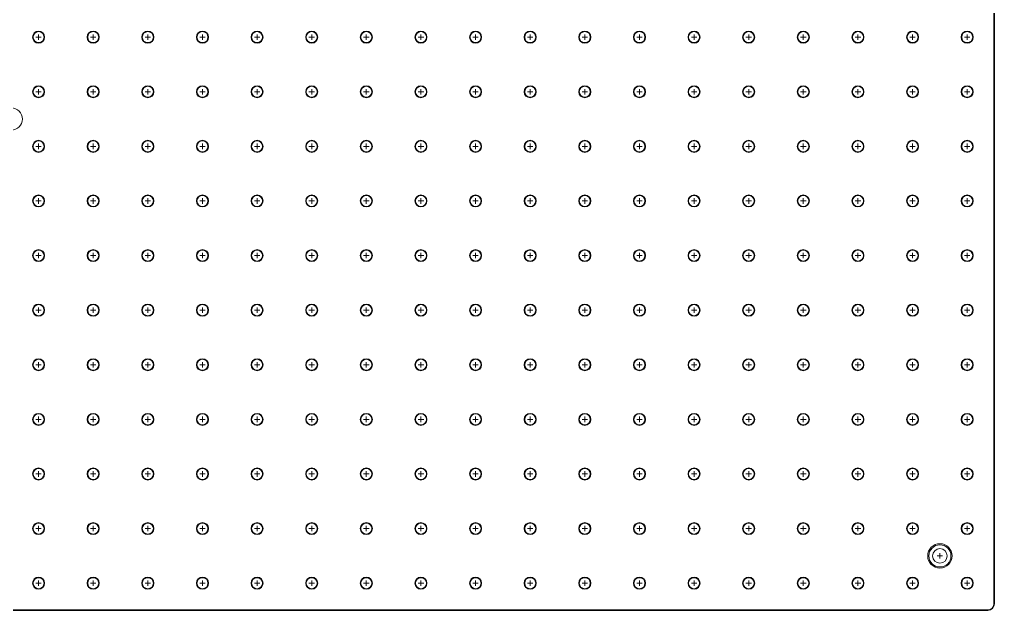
# Model space of a CAD drawing. Header units: inches. Extents: x 0.1 to 10.9, y 0 to 8.5.
# Drawn here: x 4.576 to 6.807, y 3.623 to 4.976 of the extents above; entities that cross this region are included whole.
import ezdxf

# ---------------------------------------------------------------- set-up
doc = ezdxf.new("R2010")
doc.units = ezdxf.units.IN
doc.header["$MEASUREMENT"] = 0

# ---------------------------------------------------------------- blocks, each defined once
blk = doc.blocks.new('SW_CENTERMARKSYMBOL_2')
at = {"color": 0, "linetype": 'Continuous', "lineweight": 18}
for q in [(-0.00625, 0), (0, 0.00625), (0, -0.00625), (0.00625, 0)]:
    blk.add_line((0, 0), q, dxfattribs=at)
blk = doc.blocks.new('SW_CENTERMARKSYMBOL_5')
at = {"color": 0, "linetype": 'Continuous', "lineweight": 18}
for p, q in [((2.25, -0.75), (2.24375, -0.75)), ((2.25, -0.75), (2.25, -0.74375)), ((2.25, -0.75), (2.25, -0.75625)), ((2.25, -0.75), (2.25625, -0.75)), ((2.375, -0.75), (2.36875, -0.75)), ((2.375, -0.75), (2.375, -0.74375)), ((2.375, -0.75), (2.375, -0.75625)), ((2.375, -0.75), (2.38125, -0.75)), ((2.5, -0.75), (2.49375, -0.75)), ((2.5, -0.75), (2.5, -0.74375)), ((2.5, -0.75), (2.5, -0.75625)), ((2.5, -0.75), (2.50625, -0.75)), ((2.625, -0.75), (2.61875, -0.75)), ((2.625, -0.75), (2.625, -0.74375)), ((2.625, -0.75), (2.625, -0.75625)), ((2.625, -0.75), (2.63125, -0.75)), ((2.75, -0.75), (2.74375, -0.75)), ((2.75, -0.75), (2.75, -0.74375)), ((2.75, -0.75), (2.75, -0.75625)), ((2.75, -0.75), (2.75625, -0.75)), ((2.875, -0.75), (2.86875, -0.75)), ((2.875, -0.75), (2.875, -0.74375)), ((2.875, -0.75), (2.875, -0.75625)), ((2.875, -0.75), (2.88125, -0.75)), ((3, -0.75), (2.99375, -0.75)), ((3, -0.75), (3, -0.74375)), ((3, -0.75), (3, -0.75625)), ((3, -0.75), (3.00625, -0.75)), ((3.125, -0.75), (3.11875, -0.75)), ((3.125, -0.75), (3.125, -0.74375)), ((3.125, -0.75), (3.125, -0.75625)), ((3.125, -0.75), (3.13125, -0.75)), ((3.25, -0.75), (3.24375, -0.75)), ((3.25, -0.75), (3.25, -0.74375)), ((3.25, -0.75), (3.25, -0.75625)), ((3.25, -0.75), (3.25625, -0.75)), ((3.375, -0.75), (3.36875, -0.75)), ((3.375, -0.75), (3.375, -0.74375)), ((3.375, -0.75), (3.375, -0.75625)), ((3.375, -0.75), (3.38125, -0.75)), ((3.5, -0.75), (3.49375, -0.75)), ((3.5, -0.75), (3.5, -0.74375)), ((3.5, -0.75), (3.5, -0.75625)), ((3.5, -0.75), (3.50625, -0.75)), ((3.625, -0.75), (3.61875, -0.75)), ((3.625, -0.75), (3.625, -0.74375)), ((3.625, -0.75), (3.625, -0.75625)), ((3.625, -0.75), (3.63125, -0.75)), ((3.75, -0.75), (3.74375, -0.75)), ((3.75, -0.75), (3.75, -0.74375)), ((3.75, -0.75), (3.75, -0.75625)), ((3.75, -0.75), (3.75625, -0.75)), ((3.875, -0.75), (3.86875, -0.75)), ((3.875, -0.75), (3.875, -0.74375)), ((3.875, -0.75), (3.875, -0.75625)), ((3.875, -0.75), (3.88125, -0.75)), ((4, -0.75), (3.99375, -0.75)), ((4, -0.75), (4, -0.74375)), ((4, -0.75), (4, -0.75625)), ((4, -0.75), (4.00625, -0.75)), ((4.125, -0.75), (4.11875, -0.75)), ((4.125, -0.75), (4.125, -0.74375)), ((4.125, -0.75), (4.125, -0.75625)), ((4.125, -0.75), (4.13125, -0.75)), ((4.25, -0.75), (4.24375, -0.75)), ((4.25, -0.75), (4.25, -0.74375)), ((4.25, -0.75), (4.25, -0.75625)), ((4.25, -0.75), (4.25625, -0.75)), ((4.375, -0.75), (4.36875, -0.75)), ((4.375, -0.75), (4.375, -0.74375)), ((4.375, -0.75), (4.375, -0.75625)), ((4.375, -0.75), (4.38125, -0.75)), ((2.25, -0.875), (2.25, -0.86875)), ((2.375, -0.875), (2.375, -0.86875)), ((2.5, -0.875), (2.5, -0.86875)), ((2.625, -0.875), (2.625, -0.86875)), ((2.75, -0.875), (2.75, -0.86875)), ((2.875, -0.875), (2.875, -0.86875)), ((3, -0.875), (3, -0.86875)), ((3.125, -0.875), (3.125, -0.86875)), ((3.25, -0.875), (3.25, -0.86875)), ((3.375, -0.875), (3.375, -0.86875)), ((3.5, -0.875), (3.5, -0.86875)), ((3.625, -0.875), (3.625, -0.86875)), ((3.75, -0.875), (3.75, -0.86875)), ((3.875, -0.875), (3.875, -0.86875)), ((4, -0.875), (4, -0.86875)), ((4.125, -0.875), (4.125, -0.86875)), ((4.25, -0.875), (4.25, -0.86875)), ((4.375, -0.875), (4.375, -0.86875)), ((2.25, -0.875), (2.24375, -0.875)), ((2.25, -0.875), (2.25, -0.88125)), ((2.25, -0.875), (2.25625, -0.875)), ((2.375, -0.875), (2.36875, -0.875)), ((2.375, -0.875), (2.375, -0.88125)), ((2.375, -0.875), (2.38125, -0.875)), ((2.5, -0.875), (2.49375, -0.875)), ((2.5, -0.875), (2.5, -0.88125)), ((2.5, -0.875), (2.50625, -0.875)), ((2.625, -0.875), (2.61875, -0.875)), ((2.625, -0.875), (2.625, -0.88125)), ((2.625, -0.875), (2.63125, -0.875)), ((2.75, -0.875), (2.74375, -0.875)), ((2.75, -0.875), (2.75, -0.88125)), ((2.75, -0.875), (2.75625, -0.875)), ((2.875, -0.875), (2.86875, -0.875)), ((2.875, -0.875), (2.875, -0.88125)), ((2.875, -0.875), (2.88125, -0.875)), ((3, -0.875), (2.99375, -0.875)), ((3, -0.875), (3, -0.88125)), ((3, -0.875), (3.00625, -0.875)), ((3.125, -0.875), (3.11875, -0.875)), ((3.125, -0.875), (3.125, -0.88125)), ((3.125, -0.875), (3.13125, -0.875)), ((3.25, -0.875), (3.24375, -0.875)), ((3.25, -0.875), (3.25, -0.88125)), ((3.25, -0.875), (3.25625, -0.875)), ((3.375, -0.875), (3.36875, -0.875)), ((3.375, -0.875), (3.375, -0.88125)), ((3.375, -0.875), (3.38125, -0.875)), ((3.5, -0.875), (3.49375, -0.875)), ((3.5, -0.875), (3.5, -0.88125)), ((3.5, -0.875), (3.50625, -0.875)), ((3.625, -0.875), (3.61875, -0.875)), ((3.625, -0.875), (3.625, -0.88125)), ((3.625, -0.875), (3.63125, -0.875)), ((3.75, -0.875), (3.74375, -0.875)), ((3.75, -0.875), (3.75, -0.88125)), ((3.75, -0.875), (3.75625, -0.875)), ((3.875, -0.875), (3.86875, -0.875)), ((3.875, -0.875), (3.875, -0.88125)), ((3.875, -0.875), (3.88125, -0.875)), ((4, -0.875), (3.99375, -0.875)), ((4, -0.875), (4, -0.88125)), ((4, -0.875), (4.00625, -0.875)), ((4.125, -0.875), (4.11875, -0.875)), ((4.125, -0.875), (4.125, -0.88125)), ((4.125, -0.875), (4.13125, -0.875)), ((4.25, -0.875), (4.24375, -0.875)), ((4.25, -0.875), (4.25, -0.88125)), ((4.25, -0.875), (4.25625, -0.875)), ((4.375, -0.875), (4.36875, -0.875)), ((4.375, -0.875), (4.375, -0.88125)), ((4.375, -0.875), (4.38125, -0.875)), ((2.25, -1), (2.24375, -1)), ((2.25, -1), (2.25, -0.99375)), ((2.25, -1), (2.25, -1.00625)), ((2.25, -1), (2.25625, -1)), ((2.375, -1), (2.36875, -1)), ((2.375, -1), (2.375, -0.99375)), ((2.375, -1), (2.375, -1.00625)), ((2.375, -1), (2.38125, -1)), ((2.5, -1), (2.49375, -1)), ((2.5, -1), (2.5, -0.99375)), ((2.5, -1), (2.5, -1.00625)), ((2.5, -1), (2.50625, -1)), ((2.625, -1), (2.61875, -1)), ((2.625, -1), (2.625, -0.99375)), ((2.625, -1), (2.625, -1.00625)), ((2.625, -1), (2.63125, -1)), ((2.75, -1), (2.74375, -1)), ((2.75, -1), (2.75, -0.99375)), ((2.75, -1), (2.75, -1.00625)), ((2.75, -1), (2.75625, -1)), ((2.875, -1), (2.86875, -1)), ((2.875, -1), (2.875, -0.99375)), ((2.875, -1), (2.875, -1.00625)), ((2.875, -1), (2.88125, -1)), ((3, -1), (2.99375, -1)), ((3, -1), (3, -0.99375)), ((3, -1), (3, -1.00625)), ((3, -1), (3.00625, -1)), ((3.125, -1), (3.11875, -1)), ((3.125, -1), (3.125, -0.99375)), ((3.125, -1), (3.125, -1.00625)), ((3.125, -1), (3.13125, -1)), ((3.25, -1), (3.24375, -1)), ((3.25, -1), (3.25, -0.99375)), ((3.25, -1), (3.25, -1.00625)), ((3.25, -1), (3.25625, -1)), ((3.375, -1), (3.36875, -1)), ((3.375, -1), (3.375, -0.99375)), ((3.375, -1), (3.375, -1.00625)), ((3.375, -1), (3.38125, -1)), ((3.5, -1), (3.49375, -1)), ((3.5, -1), (3.5, -0.99375)), ((3.5, -1), (3.5, -1.00625)), ((3.5, -1), (3.50625, -1)), ((3.625, -1), (3.61875, -1)), ((3.625, -1), (3.625, -0.99375)), ((3.625, -1), (3.625, -1.00625)), ((3.625, -1), (3.63125, -1)), ((3.75, -1), (3.74375, -1)), ((3.75, -1), (3.75, -0.99375)), ((3.75, -1), (3.75, -1.00625)), ((3.75, -1), (3.75625, -1)), ((3.875, -1), (3.86875, -1)), ((3.875, -1), (3.875, -0.99375)), ((3.875, -1), (3.875, -1.00625)), ((3.875, -1), (3.88125, -1)), ((4, -1), (3.99375, -1)), ((4, -1), (4, -0.99375)), ((4, -1), (4, -1.00625)), ((4, -1), (4.00625, -1)), ((4.125, -1), (4.11875, -1)), ((4.125, -1), (4.125, -0.99375)), ((4.125, -1), (4.125, -1.00625)), ((4.125, -1), (4.13125, -1)), ((4.25, -1), (4.24375, -1)), ((4.25, -1), (4.25, -0.99375)), ((4.25, -1), (4.25, -1.00625)), ((4.25, -1), (4.25625, -1)), ((4.375, -1), (4.36875, -1)), ((4.375, -1), (4.375, -0.99375)), ((4.375, -1), (4.375, -1.00625)), ((4.375, -1), (4.38125, -1)), ((2.25, -1.125), (2.24375, -1.125)), ((2.25, -1.125), (2.25, -1.11875)), ((2.25, -1.125), (2.25, -1.13125)), ((2.25, -1.125), (2.25625, -1.125)), ((2.375, -1.125), (2.36875, -1.125)), ((2.375, -1.125), (2.375, -1.11875)), ((2.375, -1.125), (2.375, -1.13125)), ((2.375, -1.125), (2.38125, -1.125)), ((2.5, -1.125), (2.49375, -1.125)), ((2.5, -1.125), (2.5, -1.11875)), ((2.5, -1.125), (2.5, -1.13125)), ((2.5, -1.125), (2.50625, -1.125)), ((2.625, -1.125), (2.61875, -1.125)), ((2.625, -1.125), (2.625, -1.11875)), ((2.625, -1.125), (2.625, -1.13125)), ((2.625, -1.125), (2.63125, -1.125)), ((2.75, -1.125), (2.74375, -1.125)), ((2.75, -1.125), (2.75, -1.11875)), ((2.75, -1.125), (2.75, -1.13125)), ((2.75, -1.125), (2.75625, -1.125)), ((2.875, -1.125), (2.86875, -1.125)), ((2.875, -1.125), (2.875, -1.11875)), ((2.875, -1.125), (2.875, -1.13125)), ((2.875, -1.125), (2.88125, -1.125)), ((3, -1.125), (2.99375, -1.125)), ((3, -1.125), (3, -1.11875)), ((3, -1.125), (3, -1.13125)), ((3, -1.125), (3.00625, -1.125)), ((3.125, -1.125), (3.11875, -1.125)), ((3.125, -1.125), (3.125, -1.11875)), ((3.125, -1.125), (3.125, -1.13125)), ((3.125, -1.125), (3.13125, -1.125)), ((3.25, -1.125), (3.24375, -1.125)), ((3.25, -1.125), (3.25, -1.11875)), ((3.25, -1.125), (3.25, -1.13125)), ((3.25, -1.125), (3.25625, -1.125)), ((3.375, -1.125), (3.36875, -1.125)), ((3.375, -1.125), (3.375, -1.11875)), ((3.375, -1.125), (3.375, -1.13125)), ((3.375, -1.125), (3.38125, -1.125)), ((3.5, -1.125), (3.49375, -1.125)), ((3.5, -1.125), (3.5, -1.11875)), ((3.5, -1.125), (3.5, -1.13125)), ((3.5, -1.125), (3.50625, -1.125)), ((3.625, -1.125), (3.61875, -1.125)), ((3.625, -1.125), (3.625, -1.11875)), ((3.625, -1.125), (3.625, -1.13125)), ((3.625, -1.125), (3.63125, -1.125)), ((3.75, -1.125), (3.74375, -1.125)), ((3.75, -1.125), (3.75, -1.11875)), ((3.75, -1.125), (3.75, -1.13125)), ((3.75, -1.125), (3.75625, -1.125)), ((3.875, -1.125), (3.86875, -1.125)), ((3.875, -1.125), (3.875, -1.11875)), ((3.875, -1.125), (3.875, -1.13125)), ((3.875, -1.125), (3.88125, -1.125)), ((4, -1.125), (3.99375, -1.125)), ((4, -1.125), (4, -1.11875)), ((4, -1.125), (4, -1.13125)), ((4, -1.125), (4.00625, -1.125)), ((4.125, -1.125), (4.11875, -1.125)), ((4.125, -1.125), (4.125, -1.11875)), ((4.125, -1.125), (4.125, -1.13125)), ((4.125, -1.125), (4.13125, -1.125)), ((4.25, -1.125), (4.24375, -1.125)), ((4.25, -1.125), (4.25, -1.11875)), ((4.25, -1.125), (4.25, -1.13125)), ((4.25, -1.125), (4.25625, -1.125)), ((4.375, -1.125), (4.36875, -1.125)), ((4.375, -1.125), (4.375, -1.11875)), ((4.375, -1.125), (4.375, -1.13125)), ((4.375, -1.125), (4.38125, -1.125)), ((2.25, -1.25), (2.25, -1.24375)), ((2.375, -1.25), (2.375, -1.24375)), ((2.5, -1.25), (2.5, -1.24375)), ((2.625, -1.25), (2.625, -1.24375)), ((2.75, -1.25), (2.75, -1.24375)), ((2.875, -1.25), (2.875, -1.24375)), ((3, -1.25), (3, -1.24375)), ((3.125, -1.25), (3.125, -1.24375)), ((3.25, -1.25), (3.25, -1.24375)), ((3.375, -1.25), (3.375, -1.24375)), ((3.5, -1.25), (3.5, -1.24375)), ((3.625, -1.25), (3.625, -1.24375)), ((3.75, -1.25), (3.75, -1.24375)), ((3.875, -1.25), (3.875, -1.24375)), ((4, -1.25), (4, -1.24375)), ((4.125, -1.25), (4.125, -1.24375)), ((4.25, -1.25), (4.25, -1.24375)), ((4.375, -1.25), (4.375, -1.24375)), ((2.25, -1.25), (2.24375, -1.25)), ((2.25, -1.25), (2.25, -1.25625)), ((2.25, -1.25), (2.25625, -1.25)), ((2.375, -1.25), (2.36875, -1.25)), ((2.375, -1.25), (2.375, -1.25625)), ((2.375, -1.25), (2.38125, -1.25)), ((2.5, -1.25), (2.49375, -1.25)), ((2.5, -1.25), (2.5, -1.25625)), ((2.5, -1.25), (2.50625, -1.25)), ((2.625, -1.25), (2.61875, -1.25)), ((2.625, -1.25), (2.625, -1.25625)), ((2.625, -1.25), (2.63125, -1.25)), ((2.75, -1.25), (2.74375, -1.25)), ((2.75, -1.25), (2.75, -1.25625)), ((2.75, -1.25), (2.75625, -1.25)), ((2.875, -1.25), (2.86875, -1.25)), ((2.875, -1.25), (2.875, -1.25625)), ((2.875, -1.25), (2.88125, -1.25)), ((3, -1.25), (2.99375, -1.25)), ((3, -1.25), (3, -1.25625)), ((3, -1.25), (3.00625, -1.25)), ((3.125, -1.25), (3.11875, -1.25)), ((3.125, -1.25), (3.125, -1.25625)), ((3.125, -1.25), (3.13125, -1.25)), ((3.25, -1.25), (3.24375, -1.25)), ((3.25, -1.25), (3.25, -1.25625)), ((3.25, -1.25), (3.25625, -1.25)), ((3.375, -1.25), (3.36875, -1.25)), ((3.375, -1.25), (3.375, -1.25625)), ((3.375, -1.25), (3.38125, -1.25)), ((3.5, -1.25), (3.49375, -1.25)), ((3.5, -1.25), (3.5, -1.25625)), ((3.5, -1.25), (3.50625, -1.25)), ((3.625, -1.25), (3.61875, -1.25)), ((3.625, -1.25), (3.625, -1.25625)), ((3.625, -1.25), (3.63125, -1.25)), ((3.75, -1.25), (3.74375, -1.25)), ((3.75, -1.25), (3.75, -1.25625)), ((3.75, -1.25), (3.75625, -1.25)), ((3.875, -1.25), (3.86875, -1.25)), ((3.875, -1.25), (3.875, -1.25625)), ((3.875, -1.25), (3.88125, -1.25)), ((4, -1.25), (3.99375, -1.25)), ((4, -1.25), (4, -1.25625)), ((4, -1.25), (4.00625, -1.25)), ((4.125, -1.25), (4.11875, -1.25)), ((4.125, -1.25), (4.125, -1.25625)), ((4.125, -1.25), (4.13125, -1.25)), ((4.25, -1.25), (4.24375, -1.25)), ((4.25, -1.25), (4.25, -1.25625)), ((4.25, -1.25), (4.25625, -1.25)), ((4.375, -1.25), (4.36875, -1.25)), ((4.375, -1.25), (4.375, -1.25625)), ((4.375, -1.25), (4.38125, -1.25)), ((2.25, -1.375), (2.24375, -1.375)), ((2.25, -1.375), (2.25, -1.36875)), ((2.25, -1.375), (2.25, -1.38125)), ((2.25, -1.375), (2.25625, -1.375)), ((2.375, -1.375), (2.36875, -1.375)), ((2.375, -1.375), (2.375, -1.36875)), ((2.375, -1.375), (2.375, -1.38125)), ((2.375, -1.375), (2.38125, -1.375)), ((2.5, -1.375), (2.49375, -1.375)), ((2.5, -1.375), (2.5, -1.36875)), ((2.5, -1.375), (2.5, -1.38125)), ((2.5, -1.375), (2.50625, -1.375)), ((2.625, -1.375), (2.61875, -1.375)), ((2.625, -1.375), (2.625, -1.36875)), ((2.625, -1.375), (2.625, -1.38125)), ((2.625, -1.375), (2.63125, -1.375)), ((2.75, -1.375), (2.74375, -1.375)), ((2.75, -1.375), (2.75, -1.36875)), ((2.75, -1.375), (2.75, -1.38125)), ((2.75, -1.375), (2.75625, -1.375)), ((2.875, -1.375), (2.86875, -1.375)), ((2.875, -1.375), (2.875, -1.36875)), ((2.875, -1.375), (2.875, -1.38125)), ((2.875, -1.375), (2.88125, -1.375)), ((3, -1.375), (2.99375, -1.375)), ((3, -1.375), (3, -1.36875)), ((3, -1.375), (3, -1.38125)), ((3, -1.375), (3.00625, -1.375)), ((3.125, -1.375), (3.11875, -1.375)), ((3.125, -1.375), (3.125, -1.36875)), ((3.125, -1.375), (3.125, -1.38125)), ((3.125, -1.375), (3.13125, -1.375)), ((3.25, -1.375), (3.24375, -1.375)), ((3.25, -1.375), (3.25, -1.36875)), ((3.25, -1.375), (3.25, -1.38125)), ((3.25, -1.375), (3.25625, -1.375)), ((3.375, -1.375), (3.36875, -1.375)), ((3.375, -1.375), (3.375, -1.36875)), ((3.375, -1.375), (3.375, -1.38125)), ((3.375, -1.375), (3.38125, -1.375)), ((3.5, -1.375), (3.49375, -1.375)), ((3.5, -1.375), (3.5, -1.36875)), ((3.5, -1.375), (3.5, -1.38125)), ((3.5, -1.375), (3.50625, -1.375)), ((3.625, -1.375), (3.61875, -1.375)), ((3.625, -1.375), (3.625, -1.36875)), ((3.625, -1.375), (3.625, -1.38125)), ((3.625, -1.375), (3.63125, -1.375)), ((3.75, -1.375), (3.74375, -1.375)), ((3.75, -1.375), (3.75, -1.36875)), ((3.75, -1.375), (3.75, -1.38125)), ((3.75, -1.375), (3.75625, -1.375)), ((3.875, -1.375), (3.86875, -1.375)), ((3.875, -1.375), (3.875, -1.36875)), ((3.875, -1.375), (3.875, -1.38125)), ((3.875, -1.375), (3.88125, -1.375)), ((4, -1.375), (3.99375, -1.375)), ((4, -1.375), (4, -1.36875)), ((4, -1.375), (4, -1.38125)), ((4, -1.375), (4.00625, -1.375)), ((4.125, -1.375), (4.11875, -1.375)), ((4.125, -1.375), (4.125, -1.36875)), ((4.125, -1.375), (4.125, -1.38125)), ((4.125, -1.375), (4.13125, -1.375)), ((4.25, -1.375), (4.24375, -1.375)), ((4.25, -1.375), (4.25, -1.36875)), ((4.25, -1.375), (4.25, -1.38125)), ((4.25, -1.375), (4.25625, -1.375)), ((4.375, -1.375), (4.36875, -1.375)), ((4.375, -1.375), (4.375, -1.36875)), ((4.375, -1.375), (4.375, -1.38125)), ((4.375, -1.375), (4.38125, -1.375)), ((2.25, -1.5), (2.25, -1.49375)), ((2.375, -1.5), (2.375, -1.49375)), ((2.5, -1.5), (2.5, -1.49375)), ((2.625, -1.5), (2.625, -1.49375)), ((2.75, -1.5), (2.75, -1.49375)), ((2.875, -1.5), (2.875, -1.49375)), ((3, -1.5), (3, -1.49375)), ((3.125, -1.5), (3.125, -1.49375)), ((3.25, -1.5), (3.25, -1.49375)), ((3.375, -1.5), (3.375, -1.49375)), ((3.5, -1.5), (3.5, -1.49375)), ((3.625, -1.5), (3.625, -1.49375)), ((3.75, -1.5), (3.75, -1.49375)), ((3.875, -1.5), (3.875, -1.49375)), ((4, -1.5), (4, -1.49375)), ((4.125, -1.5), (4.125, -1.49375)), ((4.25, -1.5), (4.25, -1.49375)), ((4.375, -1.5), (4.375, -1.49375)), ((2.25, -1.5), (2.24375, -1.5)), ((2.25, -1.5), (2.25, -1.50625)), ((2.25, -1.5), (2.25625, -1.5)), ((2.375, -1.5), (2.36875, -1.5)), ((2.375, -1.5), (2.375, -1.50625)), ((2.375, -1.5), (2.38125, -1.5)), ((2.5, -1.5), (2.49375, -1.5)), ((2.5, -1.5), (2.5, -1.50625)), ((2.5, -1.5), (2.50625, -1.5)), ((2.625, -1.5), (2.61875, -1.5)), ((2.625, -1.5), (2.625, -1.50625)), ((2.625, -1.5), (2.63125, -1.5)), ((2.75, -1.5), (2.74375, -1.5)), ((2.75, -1.5), (2.75, -1.50625)), ((2.75, -1.5), (2.75625, -1.5)), ((2.875, -1.5), (2.86875, -1.5)), ((2.875, -1.5), (2.875, -1.50625)), ((2.875, -1.5), (2.88125, -1.5)), ((3, -1.5), (2.99375, -1.5)), ((3, -1.5), (3, -1.50625)), ((3, -1.5), (3.00625, -1.5)), ((3.125, -1.5), (3.11875, -1.5)), ((3.125, -1.5), (3.125, -1.50625)), ((3.125, -1.5), (3.13125, -1.5)), ((3.25, -1.5), (3.24375, -1.5)), ((3.25, -1.5), (3.25, -1.50625)), ((3.25, -1.5), (3.25625, -1.5)), ((3.375, -1.5), (3.36875, -1.5)), ((3.375, -1.5), (3.375, -1.50625)), ((3.375, -1.5), (3.38125, -1.5)), ((3.5, -1.5), (3.49375, -1.5)), ((3.5, -1.5), (3.5, -1.50625)), ((3.5, -1.5), (3.50625, -1.5)), ((3.625, -1.5), (3.61875, -1.5)), ((3.625, -1.5), (3.625, -1.50625)), ((3.625, -1.5), (3.63125, -1.5)), ((3.75, -1.5), (3.74375, -1.5)), ((3.75, -1.5), (3.75, -1.50625)), ((3.75, -1.5), (3.75625, -1.5)), ((3.875, -1.5), (3.86875, -1.5)), ((3.875, -1.5), (3.875, -1.50625)), ((3.875, -1.5), (3.88125, -1.5)), ((4, -1.5), (3.99375, -1.5)), ((4, -1.5), (4, -1.50625)), ((4, -1.5), (4.00625, -1.5)), ((4.125, -1.5), (4.11875, -1.5)), ((4.125, -1.5), (4.125, -1.50625)), ((4.125, -1.5), (4.13125, -1.5)), ((4.25, -1.5), (4.24375, -1.5)), ((4.25, -1.5), (4.25, -1.50625)), ((4.25, -1.5), (4.25625, -1.5)), ((4.375, -1.5), (4.36875, -1.5)), ((4.375, -1.5), (4.375, -1.50625)), ((4.375, -1.5), (4.38125, -1.5)), ((2.25, -1.625), (2.24375, -1.625)), ((2.25, -1.625), (2.25, -1.61875)), ((2.25, -1.625), (2.25, -1.63125)), ((2.25, -1.625), (2.25625, -1.625)), ((2.375, -1.625), (2.36875, -1.625)), ((2.375, -1.625), (2.375, -1.61875)), ((2.375, -1.625), (2.375, -1.63125)), ((2.375, -1.625), (2.38125, -1.625)), ((2.5, -1.625), (2.49375, -1.625)), ((2.5, -1.625), (2.5, -1.61875)), ((2.5, -1.625), (2.5, -1.63125)), ((2.5, -1.625), (2.50625, -1.625)), ((2.625, -1.625), (2.61875, -1.625)), ((2.625, -1.625), (2.625, -1.61875)), ((2.625, -1.625), (2.625, -1.63125)), ((2.625, -1.625), (2.63125, -1.625)), ((2.75, -1.625), (2.74375, -1.625)), ((2.75, -1.625), (2.75, -1.61875)), ((2.75, -1.625), (2.75, -1.63125)), ((2.75, -1.625), (2.75625, -1.625)), ((2.875, -1.625), (2.86875, -1.625)), ((2.875, -1.625), (2.875, -1.61875)), ((2.875, -1.625), (2.875, -1.63125)), ((2.875, -1.625), (2.88125, -1.625)), ((3, -1.625), (2.99375, -1.625)), ((3, -1.625), (3, -1.61875)), ((3, -1.625), (3, -1.63125)), ((3, -1.625), (3.00625, -1.625)), ((3.125, -1.625), (3.11875, -1.625)), ((3.125, -1.625), (3.125, -1.61875)), ((3.125, -1.625), (3.125, -1.63125)), ((3.125, -1.625), (3.13125, -1.625)), ((3.25, -1.625), (3.24375, -1.625)), ((3.25, -1.625), (3.25, -1.61875)), ((3.25, -1.625), (3.25, -1.63125)), ((3.25, -1.625), (3.25625, -1.625)), ((3.375, -1.625), (3.36875, -1.625)), ((3.375, -1.625), (3.375, -1.61875)), ((3.375, -1.625), (3.375, -1.63125)), ((3.375, -1.625), (3.38125, -1.625)), ((3.5, -1.625), (3.49375, -1.625)), ((3.5, -1.625), (3.5, -1.61875)), ((3.5, -1.625), (3.5, -1.63125)), ((3.5, -1.625), (3.50625, -1.625)), ((3.625, -1.625), (3.61875, -1.625)), ((3.625, -1.625), (3.625, -1.61875)), ((3.625, -1.625), (3.625, -1.63125)), ((3.625, -1.625), (3.63125, -1.625)), ((3.75, -1.625), (3.74375, -1.625)), ((3.75, -1.625), (3.75, -1.61875)), ((3.75, -1.625), (3.75, -1.63125)), ((3.75, -1.625), (3.75625, -1.625)), ((3.875, -1.625), (3.86875, -1.625)), ((3.875, -1.625), (3.875, -1.61875)), ((3.875, -1.625), (3.875, -1.63125)), ((3.875, -1.625), (3.88125, -1.625)), ((4, -1.625), (3.99375, -1.625)), ((4, -1.625), (4, -1.61875)), ((4, -1.625), (4, -1.63125)), ((4, -1.625), (4.00625, -1.625)), ((4.125, -1.625), (4.11875, -1.625)), ((4.125, -1.625), (4.125, -1.61875)), ((4.125, -1.625), (4.125, -1.63125)), ((4.125, -1.625), (4.13125, -1.625)), ((4.25, -1.625), (4.24375, -1.625)), ((4.25, -1.625), (4.25, -1.61875)), ((4.25, -1.625), (4.25, -1.63125)), ((4.25, -1.625), (4.25625, -1.625)), ((4.375, -1.625), (4.36875, -1.625)), ((4.375, -1.625), (4.375, -1.61875)), ((4.375, -1.625), (4.375, -1.63125)), ((4.375, -1.625), (4.38125, -1.625)), ((2.25, -1.75), (2.24375, -1.75)), ((2.25, -1.75), (2.25, -1.74375)), ((2.25, -1.75), (2.25, -1.75625)), ((2.25, -1.75), (2.25625, -1.75)), ((2.375, -1.75), (2.36875, -1.75)), ((2.375, -1.75), (2.375, -1.74375)), ((2.375, -1.75), (2.375, -1.75625)), ((2.375, -1.75), (2.38125, -1.75)), ((2.5, -1.75), (2.49375, -1.75)), ((2.5, -1.75), (2.5, -1.74375)), ((2.5, -1.75), (2.5, -1.75625)), ((2.5, -1.75), (2.50625, -1.75)), ((2.625, -1.75), (2.61875, -1.75)), ((2.625, -1.75), (2.625, -1.74375)), ((2.625, -1.75), (2.625, -1.75625)), ((2.625, -1.75), (2.63125, -1.75)), ((2.75, -1.75), (2.74375, -1.75)), ((2.75, -1.75), (2.75, -1.74375)), ((2.75, -1.75), (2.75, -1.75625)), ((2.75, -1.75), (2.75625, -1.75)), ((2.875, -1.75), (2.86875, -1.75)), ((2.875, -1.75), (2.875, -1.74375)), ((2.875, -1.75), (2.875, -1.75625)), ((2.875, -1.75), (2.88125, -1.75)), ((3, -1.75), (2.99375, -1.75)), ((3, -1.75), (3, -1.74375)), ((3, -1.75), (3, -1.75625)), ((3, -1.75), (3.00625, -1.75)), ((3.125, -1.75), (3.11875, -1.75)), ((3.125, -1.75), (3.125, -1.74375)), ((3.125, -1.75), (3.125, -1.75625)), ((3.125, -1.75), (3.13125, -1.75)), ((3.25, -1.75), (3.24375, -1.75)), ((3.25, -1.75), (3.25, -1.74375)), ((3.25, -1.75), (3.25, -1.75625)), ((3.25, -1.75), (3.25625, -1.75)), ((3.375, -1.75), (3.36875, -1.75)), ((3.375, -1.75), (3.375, -1.74375)), ((3.375, -1.75), (3.375, -1.75625)), ((3.375, -1.75), (3.38125, -1.75)), ((3.5, -1.75), (3.49375, -1.75)), ((3.5, -1.75), (3.5, -1.74375)), ((3.5, -1.75), (3.5, -1.75625)), ((3.5, -1.75), (3.50625, -1.75)), ((3.625, -1.75), (3.61875, -1.75)), ((3.625, -1.75), (3.625, -1.74375)), ((3.625, -1.75), (3.625, -1.75625)), ((3.625, -1.75), (3.63125, -1.75)), ((3.75, -1.75), (3.74375, -1.75)), ((3.75, -1.75), (3.75, -1.74375)), ((3.75, -1.75), (3.75, -1.75625)), ((3.75, -1.75), (3.75625, -1.75)), ((3.875, -1.75), (3.86875, -1.75)), ((3.875, -1.75), (3.875, -1.74375)), ((3.875, -1.75), (3.875, -1.75625)), ((3.875, -1.75), (3.88125, -1.75)), ((4, -1.75), (3.99375, -1.75)), ((4, -1.75), (4, -1.74375)), ((4, -1.75), (4, -1.75625)), ((4, -1.75), (4.00625, -1.75)), ((4.125, -1.75), (4.11875, -1.75)), ((4.125, -1.75), (4.125, -1.74375)), ((4.125, -1.75), (4.125, -1.75625)), ((4.125, -1.75), (4.13125, -1.75)), ((4.25, -1.75), (4.24375, -1.75)), ((4.25, -1.75), (4.25, -1.74375)), ((4.25, -1.75), (4.25, -1.75625)), ((4.25, -1.75), (4.25625, -1.75)), ((4.375, -1.75), (4.36875, -1.75)), ((4.375, -1.75), (4.375, -1.74375)), ((4.375, -1.75), (4.375, -1.75625)), ((4.375, -1.75), (4.38125, -1.75)), ((2.25, -1.875), (2.25, -1.86875)), ((2.375, -1.875), (2.375, -1.86875)), ((2.5, -1.875), (2.5, -1.86875)), ((2.625, -1.875), (2.625, -1.86875)), ((2.75, -1.875), (2.75, -1.86875)), ((2.875, -1.875), (2.875, -1.86875)), ((3, -1.875), (3, -1.86875)), ((3.125, -1.875), (3.125, -1.86875)), ((3.25, -1.875), (3.25, -1.86875)), ((3.375, -1.875), (3.375, -1.86875)), ((3.5, -1.875), (3.5, -1.86875)), ((3.625, -1.875), (3.625, -1.86875)), ((3.75, -1.875), (3.75, -1.86875)), ((3.875, -1.875), (3.875, -1.86875)), ((4, -1.875), (4, -1.86875)), ((4.125, -1.875), (4.125, -1.86875)), ((4.25, -1.875), (4.25, -1.86875)), ((4.375, -1.875), (4.375, -1.86875)), ((2.25, -1.875), (2.24375, -1.875)), ((2.25, -1.875), (2.25, -1.88125)), ((2.25, -1.875), (2.25625, -1.875)), ((2.375, -1.875), (2.36875, -1.875)), ((2.375, -1.875), (2.375, -1.88125)), ((2.375, -1.875), (2.38125, -1.875)), ((2.5, -1.875), (2.49375, -1.875)), ((2.5, -1.875), (2.5, -1.88125)), ((2.5, -1.875), (2.50625, -1.875)), ((2.625, -1.875), (2.61875, -1.875)), ((2.625, -1.875), (2.625, -1.88125)), ((2.625, -1.875), (2.63125, -1.875)), ((2.75, -1.875), (2.74375, -1.875)), ((2.75, -1.875), (2.75, -1.88125)), ((2.75, -1.875), (2.75625, -1.875)), ((2.875, -1.875), (2.86875, -1.875)), ((2.875, -1.875), (2.875, -1.88125)), ((2.875, -1.875), (2.88125, -1.875)), ((3, -1.875), (2.99375, -1.875)), ((3, -1.875), (3, -1.88125)), ((3, -1.875), (3.00625, -1.875)), ((3.125, -1.875), (3.11875, -1.875)), ((3.125, -1.875), (3.125, -1.88125)), ((3.125, -1.875), (3.13125, -1.875)), ((3.25, -1.875), (3.24375, -1.875)), ((3.25, -1.875), (3.25, -1.88125)), ((3.25, -1.875), (3.25625, -1.875)), ((3.375, -1.875), (3.36875, -1.875)), ((3.375, -1.875), (3.375, -1.88125)), ((3.375, -1.875), (3.38125, -1.875)), ((3.5, -1.875), (3.49375, -1.875)), ((3.5, -1.875), (3.5, -1.88125)), ((3.5, -1.875), (3.50625, -1.875)), ((3.625, -1.875), (3.61875, -1.875)), ((3.625, -1.875), (3.625, -1.88125)), ((3.625, -1.875), (3.63125, -1.875)), ((3.75, -1.875), (3.74375, -1.875)), ((3.75, -1.875), (3.75, -1.88125)), ((3.75, -1.875), (3.75625, -1.875)), ((3.875, -1.875), (3.86875, -1.875)), ((3.875, -1.875), (3.875, -1.88125)), ((3.875, -1.875), (3.88125, -1.875)), ((4, -1.875), (3.99375, -1.875)), ((4, -1.875), (4, -1.88125)), ((4, -1.875), (4.00625, -1.875)), ((4.125, -1.875), (4.11875, -1.875)), ((4.125, -1.875), (4.125, -1.88125)), ((4.125, -1.875), (4.13125, -1.875)), ((4.25, -1.875), (4.24375, -1.875)), ((4.25, -1.875), (4.25, -1.88125)), ((4.25, -1.875), (4.25625, -1.875)), ((4.375, -1.875), (4.36875, -1.875)), ((4.375, -1.875), (4.375, -1.88125)), ((4.375, -1.875), (4.38125, -1.875)), ((2.25, -2), (2.24375, -2)), ((2.25, -2), (2.25, -1.99375)), ((2.25, -2), (2.25, -2.00625)), ((2.25, -2), (2.25625, -2)), ((2.375, -2), (2.36875, -2)), ((2.375, -2), (2.375, -1.99375)), ((2.375, -2), (2.375, -2.00625)), ((2.375, -2), (2.38125, -2)), ((2.5, -2), (2.49375, -2)), ((2.5, -2), (2.5, -1.99375)), ((2.5, -2), (2.5, -2.00625)), ((2.5, -2), (2.50625, -2)), ((2.625, -2), (2.61875, -2)), ((2.625, -2), (2.625, -1.99375)), ((2.625, -2), (2.625, -2.00625)), ((2.625, -2), (2.63125, -2)), ((2.75, -2), (2.74375, -2)), ((2.75, -2), (2.75, -1.99375)), ((2.75, -2), (2.75, -2.00625)), ((2.75, -2), (2.75625, -2)), ((2.875, -2), (2.86875, -2)), ((2.875, -2), (2.875, -1.99375)), ((2.875, -2), (2.875, -2.00625)), ((2.875, -2), (2.88125, -2)), ((3, -2), (2.99375, -2)), ((3, -2), (3, -1.99375)), ((3, -2), (3, -2.00625)), ((3, -2), (3.00625, -2)), ((3.125, -2), (3.11875, -2)), ((3.125, -2), (3.125, -1.99375)), ((3.125, -2), (3.125, -2.00625)), ((3.125, -2), (3.13125, -2)), ((3.25, -2), (3.24375, -2)), ((3.25, -2), (3.25, -1.99375)), ((3.25, -2), (3.25, -2.00625)), ((3.25, -2), (3.25625, -2)), ((3.375, -2), (3.36875, -2)), ((3.375, -2), (3.375, -1.99375)), ((3.375, -2), (3.375, -2.00625)), ((3.375, -2), (3.38125, -2)), ((3.5, -2), (3.49375, -2)), ((3.5, -2), (3.5, -1.99375)), ((3.5, -2), (3.5, -2.00625)), ((3.5, -2), (3.50625, -2)), ((3.625, -2), (3.61875, -2)), ((3.625, -2), (3.625, -1.99375)), ((3.625, -2), (3.625, -2.00625)), ((3.625, -2), (3.63125, -2)), ((3.75, -2), (3.74375, -2)), ((3.75, -2), (3.75, -1.99375)), ((3.75, -2), (3.75, -2.00625)), ((3.75, -2), (3.75625, -2)), ((3.875, -2), (3.86875, -2)), ((3.875, -2), (3.875, -1.99375)), ((3.875, -2), (3.875, -2.00625)), ((3.875, -2), (3.88125, -2)), ((4, -2), (3.99375, -2)), ((4, -2), (4, -1.99375)), ((4, -2), (4, -2.00625)), ((4, -2), (4.00625, -2)), ((4.125, -2), (4.11875, -2)), ((4.125, -2), (4.125, -1.99375)), ((4.125, -2), (4.125, -2.00625)), ((4.125, -2), (4.13125, -2)), ((4.25, -2), (4.24375, -2)), ((4.25, -2), (4.25, -1.99375)), ((4.25, -2), (4.25, -2.00625)), ((4.25, -2), (4.25625, -2)), ((4.375, -2), (4.36875, -2)), ((4.375, -2), (4.375, -1.99375)), ((4.375, -2), (4.375, -2.00625)), ((4.375, -2), (4.38125, -2))]:
    blk.add_line(p, q, dxfattribs=at)

msp = doc.modelspace()

# ---------------------------------------------------------------- linework, layer by layer
at = {"color": 7, "linetype": 'Continuous', "lineweight": 18}
for p, q in [((6.8059, 3.6391), (6.8059, 5.8578)), ((6.8072, 5.8578), (6.8072, 3.6391)), ((6.8059, 3.6391), (6.8072, 3.6391)), ((2.3228, 3.6247), (6.7916, 3.6247)), ((6.7916, 3.6235), (2.3228, 3.6235)), ((6.7916, 3.6247), (6.7916, 3.6235))]:
    msp.add_line(p, q, dxfattribs=at)
for centre, radius in [((4.6197, 4.936), 0.0138), ((4.6197, 4.936), 0.0126), ((4.7447, 4.936), 0.0138), ((4.7447, 4.936), 0.0126), ((4.8697, 4.936), 0.0138), ((4.8697, 4.936), 0.0126), ((4.9947, 4.936), 0.0138), ((4.9947, 4.936), 0.0126), ((5.1197, 4.936), 0.0138), ((5.1197, 4.936), 0.0126), ((5.2447, 4.936), 0.0138), ((5.2447, 4.936), 0.0126), ((5.3697, 4.936), 0.0138), ((5.3697, 4.936), 0.0126), ((5.4947, 4.936), 0.0138), ((5.4947, 4.936), 0.0126), ((5.6197, 4.936), 0.0138), ((5.6197, 4.936), 0.0126), ((5.7447, 4.936), 0.0138), ((5.7447, 4.936), 0.0126), ((5.8697, 4.936), 0.0138), ((5.8697, 4.936), 0.0126), ((5.9947, 4.936), 0.0138), ((5.9947, 4.936), 0.0126), ((6.1197, 4.936), 0.0138), ((6.1197, 4.936), 0.0126), ((6.2447, 4.936), 0.0138), ((6.2447, 4.936), 0.0126), ((6.3697, 4.936), 0.0138), ((6.3697, 4.936), 0.0126), ((6.4947, 4.936), 0.0138), ((6.4947, 4.936), 0.0126), ((6.6197, 4.936), 0.0138), ((6.6197, 4.936), 0.0126), ((6.7447, 4.936), 0.0138), ((6.7447, 4.936), 0.0126), ((4.6197, 4.811), 0.0138), ((4.6197, 4.811), 0.0126), ((4.7447, 4.811), 0.0138), ((4.7447, 4.811), 0.0126), ((4.8697, 4.811), 0.0138), ((4.8697, 4.811), 0.0126), ((4.9947, 4.811), 0.0138), ((4.9947, 4.811), 0.0126), ((5.1197, 4.811), 0.0138), ((5.1197, 4.811), 0.0126), ((5.2447, 4.811), 0.0138), ((5.2447, 4.811), 0.0126), ((5.3697, 4.811), 0.0138), ((5.3697, 4.811), 0.0126), ((5.4947, 4.811), 0.0138), ((5.4947, 4.811), 0.0126), ((5.6197, 4.811), 0.0138), ((5.6197, 4.811), 0.0126), ((5.7447, 4.811), 0.0138), ((5.7447, 4.811), 0.0126), ((5.8697, 4.811), 0.0138), ((5.8697, 4.811), 0.0126), ((5.9947, 4.811), 0.0138), ((5.9947, 4.811), 0.0126), ((6.1197, 4.811), 0.0138), ((6.1197, 4.811), 0.0126), ((6.2447, 4.811), 0.0138), ((6.2447, 4.811), 0.0126), ((6.3697, 4.811), 0.0138), ((6.3697, 4.811), 0.0126), ((6.4947, 4.811), 0.0138), ((6.4947, 4.811), 0.0126), ((6.6197, 4.811), 0.0138), ((6.6197, 4.811), 0.0126), ((6.7447, 4.811), 0.0138), ((6.7447, 4.811), 0.0126), ((4.5572, 4.7485), 0.0254), ((4.6197, 4.686), 0.0138), ((4.6197, 4.686), 0.0126), ((4.7447, 4.686), 0.0138), ((4.7447, 4.686), 0.0126), ((4.8697, 4.686), 0.0138), ((4.8697, 4.686), 0.0126), ((4.9947, 4.686), 0.0138), ((4.9947, 4.686), 0.0126), ((5.1197, 4.686), 0.0138), ((5.1197, 4.686), 0.0126), ((5.2447, 4.686), 0.0138), ((5.2447, 4.686), 0.0126), ((5.3697, 4.686), 0.0138), ((5.3697, 4.686), 0.0126), ((5.4947, 4.686), 0.0138), ((5.4947, 4.686), 0.0126), ((5.6197, 4.686), 0.0138), ((5.6197, 4.686), 0.0126), ((5.7447, 4.686), 0.0138), ((5.7447, 4.686), 0.0126), ((5.8697, 4.686), 0.0138), ((5.8697, 4.686), 0.0126), ((5.9947, 4.686), 0.0138), ((5.9947, 4.686), 0.0126), ((6.1197, 4.686), 0.0138), ((6.1197, 4.686), 0.0126), ((6.2447, 4.686), 0.0138), ((6.2447, 4.686), 0.0126), ((6.3697, 4.686), 0.0138), ((6.3697, 4.686), 0.0126), ((6.4947, 4.686), 0.0138), ((6.4947, 4.686), 0.0126), ((6.6197, 4.686), 0.0138), ((6.6197, 4.686), 0.0126), ((6.7447, 4.686), 0.0138), ((6.7447, 4.686), 0.0126), ((4.6197, 4.561), 0.0138), ((4.7447, 4.561), 0.0138), ((4.8697, 4.561), 0.0138), ((4.9947, 4.561), 0.0138), ((5.1197, 4.561), 0.0138), ((5.2447, 4.561), 0.0138), ((5.3697, 4.561), 0.0138), ((5.4947, 4.561), 0.0138), ((5.6197, 4.561), 0.0138), ((5.7447, 4.561), 0.0138), ((5.8697, 4.561), 0.0138), ((5.9947, 4.561), 0.0138), ((6.1197, 4.561), 0.0138), ((6.2447, 4.561), 0.0138), ((6.3697, 4.561), 0.0138), ((6.4947, 4.561), 0.0138), ((6.6197, 4.561), 0.0138), ((6.7447, 4.561), 0.0138), ((4.6197, 4.561), 0.0126), ((4.7447, 4.561), 0.0126), ((4.8697, 4.561), 0.0126), ((4.9947, 4.561), 0.0126), ((5.1197, 4.561), 0.0126), ((5.2447, 4.561), 0.0126), ((5.3697, 4.561), 0.0126), ((5.4947, 4.561), 0.0126), ((5.6197, 4.561), 0.0126), ((5.7447, 4.561), 0.0126), ((5.8697, 4.561), 0.0126), ((5.9947, 4.561), 0.0126), ((6.1197, 4.561), 0.0126), ((6.2447, 4.561), 0.0126), ((6.3697, 4.561), 0.0126), ((6.4947, 4.561), 0.0126), ((6.6197, 4.561), 0.0126), ((6.7447, 4.561), 0.0126), ((4.6197, 4.436), 0.0138), ((4.6197, 4.436), 0.0126), ((4.7447, 4.436), 0.0138), ((4.7447, 4.436), 0.0126), ((4.8697, 4.436), 0.0138), ((4.8697, 4.436), 0.0126), ((4.9947, 4.436), 0.0138), ((4.9947, 4.436), 0.0126), ((5.1197, 4.436), 0.0138), ((5.1197, 4.436), 0.0126), ((5.2447, 4.436), 0.0138), ((5.2447, 4.436), 0.0126), ((5.3697, 4.436), 0.0138), ((5.3697, 4.436), 0.0126), ((5.4947, 4.436), 0.0138), ((5.4947, 4.436), 0.0126), ((5.6197, 4.436), 0.0138), ((5.6197, 4.436), 0.0126), ((5.7447, 4.436), 0.0138), ((5.7447, 4.436), 0.0126), ((5.8697, 4.436), 0.0138), ((5.8697, 4.436), 0.0126), ((5.9947, 4.436), 0.0138), ((5.9947, 4.436), 0.0126), ((6.1197, 4.436), 0.0138), ((6.1197, 4.436), 0.0126), ((6.2447, 4.436), 0.0138), ((6.2447, 4.436), 0.0126), ((6.3697, 4.436), 0.0138), ((6.3697, 4.436), 0.0126), ((6.4947, 4.436), 0.0138), ((6.4947, 4.436), 0.0126), ((6.6197, 4.436), 0.0138), ((6.6197, 4.436), 0.0126), ((6.7447, 4.436), 0.0138), ((6.7447, 4.436), 0.0126), ((4.6197, 4.311), 0.0138), ((4.6197, 4.311), 0.0126), ((4.7447, 4.311), 0.0138), ((4.7447, 4.311), 0.0126), ((4.8697, 4.311), 0.0138), ((4.8697, 4.311), 0.0126), ((4.9947, 4.311), 0.0138), ((4.9947, 4.311), 0.0126), ((5.1197, 4.311), 0.0138), ((5.1197, 4.311), 0.0126), ((5.2447, 4.311), 0.0138), ((5.2447, 4.311), 0.0126), ((5.3697, 4.311), 0.0138), ((5.3697, 4.311), 0.0126), ((5.4947, 4.311), 0.0138), ((5.4947, 4.311), 0.0126), ((5.6197, 4.311), 0.0138), ((5.6197, 4.311), 0.0126), ((5.7447, 4.311), 0.0138), ((5.7447, 4.311), 0.0126), ((5.8697, 4.311), 0.0138), ((5.8697, 4.311), 0.0126), ((5.9947, 4.311), 0.0138), ((5.9947, 4.311), 0.0126), ((6.1197, 4.311), 0.0138), ((6.1197, 4.311), 0.0126), ((6.2447, 4.311), 0.0138), ((6.2447, 4.311), 0.0126), ((6.3697, 4.311), 0.0138), ((6.3697, 4.311), 0.0126), ((6.4947, 4.311), 0.0138), ((6.4947, 4.311), 0.0126), ((6.6197, 4.311), 0.0138), ((6.6197, 4.311), 0.0126), ((6.7447, 4.311), 0.0138), ((6.7447, 4.311), 0.0126), ((4.6197, 4.186), 0.0138), ((4.6197, 4.186), 0.0126), ((4.7447, 4.186), 0.0138), ((4.7447, 4.186), 0.0126), ((4.8697, 4.186), 0.0138), ((4.8697, 4.186), 0.0126), ((4.9947, 4.186), 0.0138), ((4.9947, 4.186), 0.0126), ((5.1197, 4.186), 0.0138), ((5.1197, 4.186), 0.0126), ((5.2447, 4.186), 0.0138), ((5.2447, 4.186), 0.0126), ((5.3697, 4.186), 0.0138), ((5.3697, 4.186), 0.0126), ((5.4947, 4.186), 0.0138), ((5.4947, 4.186), 0.0126), ((5.6197, 4.186), 0.0138), ((5.6197, 4.186), 0.0126), ((5.7447, 4.186), 0.0138), ((5.7447, 4.186), 0.0126), ((5.8697, 4.186), 0.0138), ((5.8697, 4.186), 0.0126), ((5.9947, 4.186), 0.0138), ((5.9947, 4.186), 0.0126), ((6.1197, 4.186), 0.0138), ((6.1197, 4.186), 0.0126), ((6.2447, 4.186), 0.0138), ((6.2447, 4.186), 0.0126), ((6.3697, 4.186), 0.0138), ((6.3697, 4.186), 0.0126), ((6.4947, 4.186), 0.0138), ((6.4947, 4.186), 0.0126), ((6.6197, 4.186), 0.0138), ((6.6197, 4.186), 0.0126), ((6.7447, 4.186), 0.0138), ((6.7447, 4.186), 0.0126), ((4.6197, 4.061), 0.0138), ((4.6197, 4.061), 0.0126), ((4.7447, 4.061), 0.0138), ((4.7447, 4.061), 0.0126), ((4.8697, 4.061), 0.0138), ((4.8697, 4.061), 0.0126), ((4.9947, 4.061), 0.0138), ((4.9947, 4.061), 0.0126), ((5.1197, 4.061), 0.0138), ((5.1197, 4.061), 0.0126), ((5.2447, 4.061), 0.0138), ((5.2447, 4.061), 0.0126), ((5.3697, 4.061), 0.0138), ((5.3697, 4.061), 0.0126), ((5.4947, 4.061), 0.0138), ((5.4947, 4.061), 0.0126), ((5.6197, 4.061), 0.0138), ((5.6197, 4.061), 0.0126), ((5.7447, 4.061), 0.0138), ((5.7447, 4.061), 0.0126), ((5.8697, 4.061), 0.0138), ((5.8697, 4.061), 0.0126), ((5.9947, 4.061), 0.0138), ((5.9947, 4.061), 0.0126), ((6.1197, 4.061), 0.0138), ((6.1197, 4.061), 0.0126), ((6.2447, 4.061), 0.0138), ((6.2447, 4.061), 0.0126), ((6.3697, 4.061), 0.0138), ((6.3697, 4.061), 0.0126), ((6.4947, 4.061), 0.0138), ((6.4947, 4.061), 0.0126), ((6.6197, 4.061), 0.0138), ((6.6197, 4.061), 0.0126), ((6.7447, 4.061), 0.0138), ((6.7447, 4.061), 0.0126), ((4.6197, 3.936), 0.0138), ((4.7447, 3.936), 0.0138), ((4.8697, 3.936), 0.0138), ((4.9947, 3.936), 0.0138), ((5.1197, 3.936), 0.0138), ((5.2447, 3.936), 0.0138), ((5.3697, 3.936), 0.0138), ((5.4947, 3.936), 0.0138), ((5.6197, 3.936), 0.0138), ((5.7447, 3.936), 0.0138), ((5.8697, 3.936), 0.0138), ((5.9947, 3.936), 0.0138), ((6.1197, 3.936), 0.0138), ((6.2447, 3.936), 0.0138), ((6.3697, 3.936), 0.0138), ((6.4947, 3.936), 0.0138), ((6.6197, 3.936), 0.0138), ((6.7447, 3.936), 0.0138), ((4.6197, 3.936), 0.0126), ((4.7447, 3.936), 0.0126), ((4.8697, 3.936), 0.0126), ((4.9947, 3.936), 0.0126), ((5.1197, 3.936), 0.0126), ((5.2447, 3.936), 0.0126), ((5.3697, 3.936), 0.0126), ((5.4947, 3.936), 0.0126), ((5.6197, 3.936), 0.0126), ((5.7447, 3.936), 0.0126), ((5.8697, 3.936), 0.0126), ((5.9947, 3.936), 0.0126), ((6.1197, 3.936), 0.0126), ((6.2447, 3.936), 0.0126), ((6.3697, 3.936), 0.0126), ((6.4947, 3.936), 0.0126), ((6.6197, 3.936), 0.0126), ((6.7447, 3.936), 0.0126), ((4.6197, 3.811), 0.0138), ((4.6197, 3.811), 0.0126), ((4.7447, 3.811), 0.0138), ((4.7447, 3.811), 0.0126), ((4.8697, 3.811), 0.0138), ((4.8697, 3.811), 0.0126), ((4.9947, 3.811), 0.0138), ((4.9947, 3.811), 0.0126), ((5.1197, 3.811), 0.0138), ((5.1197, 3.811), 0.0126), ((5.2447, 3.811), 0.0138), ((5.2447, 3.811), 0.0126), ((5.3697, 3.811), 0.0138), ((5.3697, 3.811), 0.0126), ((5.4947, 3.811), 0.0138), ((5.4947, 3.811), 0.0126), ((5.6197, 3.811), 0.0138), ((5.6197, 3.811), 0.0126), ((5.7447, 3.811), 0.0138), ((5.7447, 3.811), 0.0126), ((5.8697, 3.811), 0.0138), ((5.8697, 3.811), 0.0126), ((5.9947, 3.811), 0.0138), ((5.9947, 3.811), 0.0126), ((6.1197, 3.811), 0.0138), ((6.1197, 3.811), 0.0126), ((6.2447, 3.811), 0.0138), ((6.2447, 3.811), 0.0126), ((6.3697, 3.811), 0.0138), ((6.3697, 3.811), 0.0126), ((6.4947, 3.811), 0.0138), ((6.4947, 3.811), 0.0126), ((6.6197, 3.811), 0.0138), ((6.6197, 3.811), 0.0126), ((6.7447, 3.811), 0.0138), ((6.7447, 3.811), 0.0126), ((6.6822, 3.7485), 0.0279), ((6.6822, 3.7485), 0.0254), ((6.6822, 3.7485), 0.0166), ((4.6197, 3.686), 0.0138), ((4.6197, 3.686), 0.0126), ((4.7447, 3.686), 0.0138), ((4.7447, 3.686), 0.0126), ((4.8697, 3.686), 0.0138), ((4.8697, 3.686), 0.0126), ((4.9947, 3.686), 0.0138), ((4.9947, 3.686), 0.0126), ((5.1197, 3.686), 0.0138), ((5.1197, 3.686), 0.0126), ((5.2447, 3.686), 0.0138), ((5.2447, 3.686), 0.0126), ((5.3697, 3.686), 0.0138), ((5.3697, 3.686), 0.0126), ((5.4947, 3.686), 0.0138), ((5.4947, 3.686), 0.0126), ((5.6197, 3.686), 0.0138), ((5.6197, 3.686), 0.0126), ((5.7447, 3.686), 0.0138), ((5.7447, 3.686), 0.0126), ((5.8697, 3.686), 0.0138), ((5.8697, 3.686), 0.0126), ((5.9947, 3.686), 0.0138), ((5.9947, 3.686), 0.0126), ((6.1197, 3.686), 0.0138), ((6.1197, 3.686), 0.0126), ((6.2447, 3.686), 0.0138), ((6.2447, 3.686), 0.0126), ((6.3697, 3.686), 0.0138), ((6.3697, 3.686), 0.0126), ((6.4947, 3.686), 0.0138), ((6.4947, 3.686), 0.0126), ((6.6197, 3.686), 0.0138), ((6.6197, 3.686), 0.0126), ((6.7447, 3.686), 0.0138), ((6.7447, 3.686), 0.0126)]:
    msp.add_circle(centre, radius, dxfattribs=at)
for radius in [0.0144, 0.0156]:
    msp.add_arc((6.7916, 3.6391), radius, 270, 0, dxfattribs=at)

# ---------------------------------------------------------------- block references
at = {"color": 7, "linetype": 'Continuous', "lineweight": 0}
for name, p in [('SW_CENTERMARKSYMBOL_5', (2.3697, 5.686)), ('SW_CENTERMARKSYMBOL_2', (6.6822, 3.7485))]:
    msp.add_blockref(name, p, dxfattribs=at)

doc.saveas('drawing.dxf')
